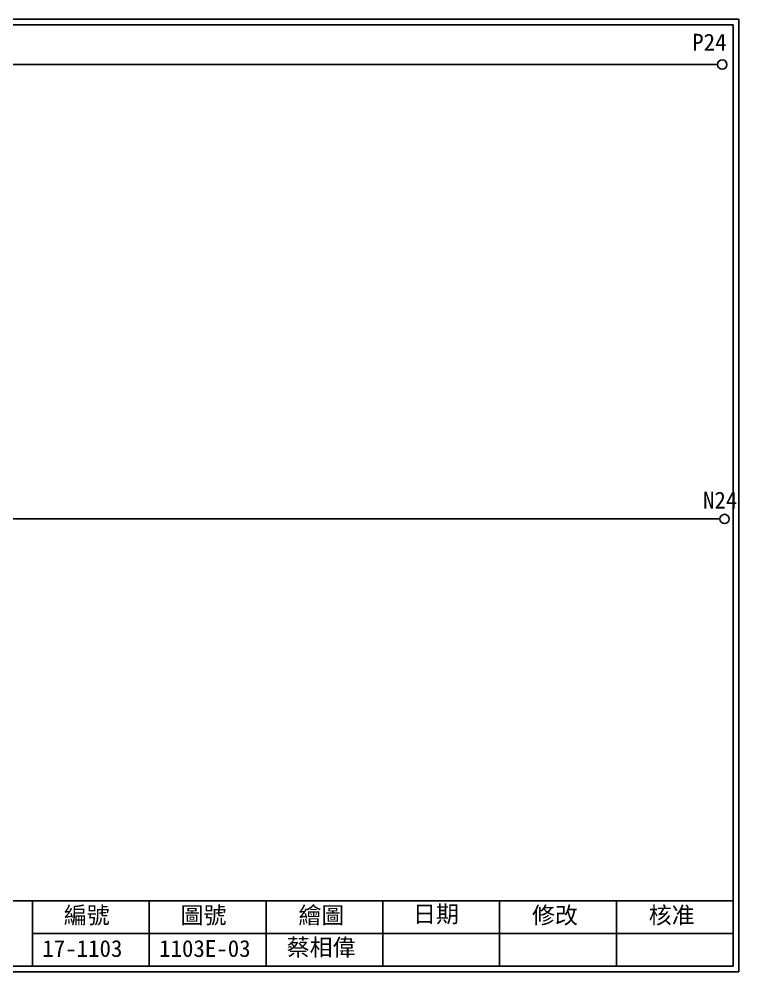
# Model space of a CAD drawing. Extents: x 627 to 914, y 3 to 207.
# Drawn here: x 760.1 to 914.2, y 3 to 207 of the extents above; entities that cross this region are included whole.
import ezdxf

# ---------------------------------------------------------------- set-up
doc = ezdxf.new("R2010")
doc.units = 0
doc.layers.get('0').update_dxf_attribs({"linetype": 'CONTINUOUS'})
doc.layers.add('圖框層', color=7, linetype='CONTINUOUS')
doc.layers.add('標尺寸層', color=3, linetype='CONTINUOUS')
doc.styles.add('STSL', font='kaiu.ttf')

msp = doc.modelspace()

# ---------------------------------------------------------------- linework, layer by layer
for centre in [(910.63, 197.22), (911.12, 99.96)]:
    msp.add_circle(centre, 1)
at = {"layer": '圖框層', "color": 7}
for p, q in [((914.2, 206.97), (627.2, 206.97)), ((914.2, 3), (914.2, 206.97)), ((912.95, 205.72), (628.45, 205.72)), ((912.95, 4.25), (912.95, 205.72)), ((628.45, 18.25), (912.95, 18.25)), ((762.95, 4.25), (762.95, 18.25)), ((787.95, 4.25), (787.95, 18.25)), ((812.95, 4.25), (812.95, 18.25)), ((837.95, 4.25), (837.95, 18.25)), ((862.95, 4.25), (862.95, 18.25)), ((887.95, 4.25), (887.95, 18.25)), ((762.95, 11.25), (912.95, 11.25)), ((628.45, 4.25), (912.95, 4.25)), ((627.2, 3), (914.2, 3))]:
    msp.add_line(p, q, dxfattribs=at)
at = {"layer": '標尺寸層', "color": 7}
for p, q in [((632.04, 197.22), (909.63, 197.22)), ((632.25, 99.96), (910.12, 99.96))]:
    msp.add_line(p, q, dxfattribs=at)

# ---------------------------------------------------------------- texts
at = {"layer": '圖框層', "color": 4, "style": 'STSL'}
for s, p in [('P24', (904.19, 200.22)), ('N24', (906.5, 102.2)), ('編號', (769.66, 13.34)), ('圖號', (794.66, 13.34)), ('繪圖', (819.89, 13.34)), ('日期', (844.41, 13.59)), ('修改', (869.89, 13.34)), ('核准', (894.89, 13.34)), ('蔡相偉', (817.38, 6.47)), ('17-1103', (765.06, 6.22)), ('1103E-03', (790.06, 6.22))]:
    msp.add_text(s, height=3.6, dxfattribs=at).set_placement(p)

doc.saveas('drawing.dxf')
